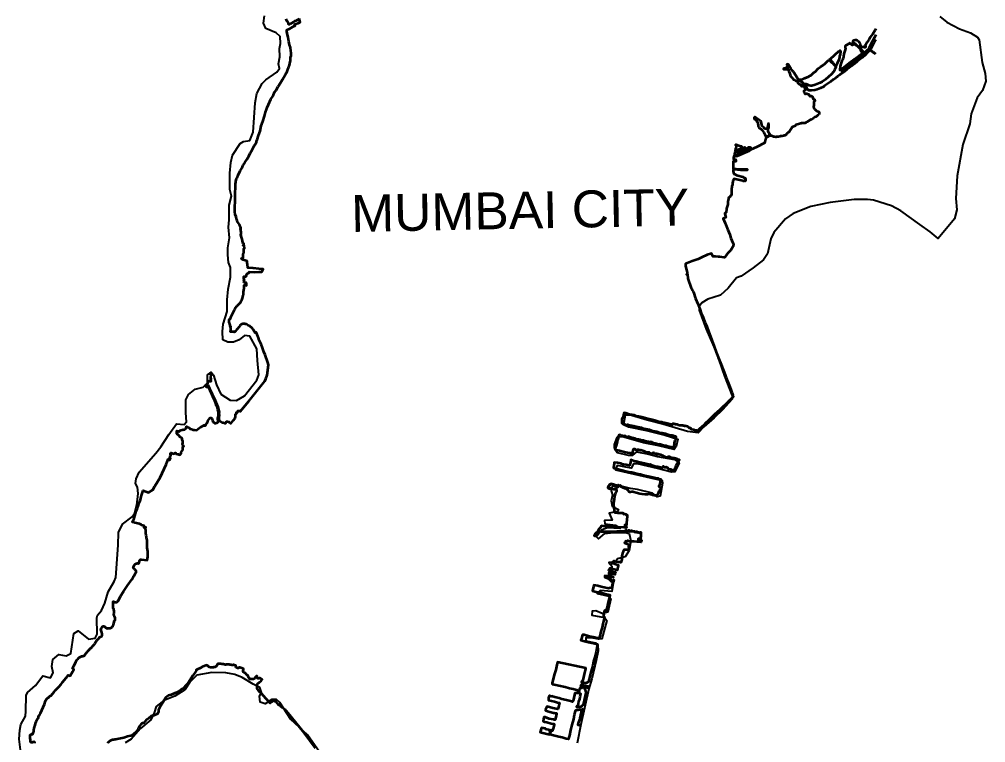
# Model space of a CAD drawing. Header units: metres. Extents: x 267365 to 277461, y 2088854 to 2108025.
# Drawn here: x 267365 to 277461, y 2096546 to 2104100 of the extents above; entities that cross this region are included whole.
import ezdxf

# ---------------------------------------------------------------- set-up
doc = ezdxf.new("R2010")
doc.units = ezdxf.units.M
doc.layers.add('HIGH TIDE LINE', color=7, linetype='Continuous', true_color=0xff00c5)
doc.layers.add('village', color=3, linetype='Continuous')
doc.layers.add('VILLAGE NAME', color=250, linetype='Continuous')

msp = doc.modelspace()

# ---------------------------------------------------------------- linework, layer by layer
at = {"layer": 'HIGH TIDE LINE', "lineweight": 35}
for points in [[(269347, 2100400), (269367, 2100401), (269367, 2100393), (269362, 2100353), (269366, 2100353), (269366, 2100341), (269362, 2100341), (269362, 2100337), (269366, 2100333), (269362, 2100325), (269366, 2100325), (269366, 2100317), (269362, 2100317), (269350, 2100318), (269342, 2100318), (269342, 2100322), (269338, 2100322), (269338, 2100318), (269338, 2100314), (269334, 2100314), (269329, 2100290), (269329, 2100286), (269333, 2100282), (269341, 2100270), (269353, 2100246), (269364, 2100222), (269380, 2100185), (269395, 2100157), (269411, 2100121), (269430, 2100077), (269438, 2100053), (269442, 2100037), (269449, 2100013), (269453, 2099997), (269449, 2099981), (269453, 2099965), (269453, 2099961), (269449, 2099953), (269448, 2099949), (269448, 2099945), (269448, 2099933), (269448, 2099921), (269452, 2099913), (269464, 2099901), (269488, 2099885), (269492, 2099889), (269496, 2099888), (269511, 2099884), (269523, 2099884), (269528, 2099900), (269540, 2099900), (269552, 2099896), (269556, 2099896), (269559, 2099892), (269575, 2099879), (269587, 2099895), (269604, 2099915), (269620, 2099935), (269620, 2099939), (269620, 2099943), (269624, 2099947), (269624, 2099955), (269624, 2099959), (269624, 2099963), (269624, 2099967), (269624, 2099971), (269624, 2099975), (269629, 2099978), (269629, 2099982), (269633, 2099982), (269633, 2099986), (269633, 2099990), (269629, 2099994), (269633, 2099990), (269641, 2099994), (269641, 2099998), (269641, 2099994), (269645, 2099998), (269649, 2100002), (269649, 2100006), (269649, 2100010), (269653, 2100010), (269657, 2100010), (269661, 2100010), (269665, 2100010), (269669, 2100010), (269673, 2100006), (269762, 2100112), (269929, 2100322), (269941, 2100345), (269953, 2100385), (269967, 2100493), (269963, 2100517), (269932, 2100597), (269921, 2100629), (269905, 2100669), (269890, 2100709), (269871, 2100750), (269863, 2100774), (269844, 2100826), (269844, 2100830), (269840, 2100830), (269828, 2100826), (269820, 2100842), (269808, 2100862), (269800, 2100870), (269793, 2100878), (269773, 2100895), (269757, 2100903), (269737, 2100915), (269729, 2100915), (269721, 2100919), (269709, 2100919), (269705, 2100920), (269697, 2100920), (269693, 2100916), (269685, 2100916), (269685, 2100912), (269677, 2100908), (269673, 2100904), (269661, 2100888), (269645, 2100868), (269633, 2100857), (269624, 2100845), (269620, 2100841), (269620, 2100837), (269608, 2100833), (269608, 2100837), (269584, 2100837), (269572, 2100838), (269573, 2100861), (269573, 2100881), (269569, 2100889), (269573, 2100893), (269569, 2100893), (269569, 2100901), (269569, 2100909), (269565, 2100909), (269566, 2100917), (269562, 2100930), (269558, 2100930), (269558, 2100946), (269558, 2100950), (269558, 2100954), (269558, 2100957), (269558, 2100961), (269562, 2100969), (269566, 2100973), (269570, 2100973), (269575, 2100989), (269587, 2101017), (269612, 2101065), (269620, 2101076), (269624, 2101088), (269636, 2101104), (269640, 2101104), (269648, 2101116), (269672, 2101140), (269681, 2101155), (269689, 2101167), (269697, 2101187), (269701, 2101203), (269701, 2101207), (269705, 2101215), (269705, 2101219), (269706, 2101223), (269706, 2101231), (269706, 2101255), (269710, 2101271), (269714, 2101295), (269715, 2101311), (269715, 2101323), (269719, 2101323), (269739, 2101322), (269739, 2101330), (269739, 2101334), (269735, 2101350), (269723, 2101346), (269723, 2101350), (269715, 2101351), (269711, 2101359), (269715, 2101359), (269711, 2101359), (269715, 2101359), (269712, 2101379), (269716, 2101379), (269712, 2101395), (269712, 2101414), (269728, 2101414), (269732, 2101414), (269736, 2101418), (269740, 2101426), (269740, 2101434), (269753, 2101450), (269761, 2101450), (269761, 2101454), (269765, 2101454), (269765, 2101462), (269825, 2101461), (269868, 2101464), (269900, 2101464), (269913, 2101492), (269869, 2101496), (269809, 2101501), (269757, 2101506), (269753, 2101506), (269750, 2101542), (269746, 2101558), (269746, 2101574), (269703, 2101590), (269687, 2101598), (269687, 2101602), (269691, 2101606), (269695, 2101602), (269699, 2101602), (269703, 2101618), (269703, 2101650), (269712, 2101662), (269712, 2101706), (269716, 2101706), (269713, 2101738), (269705, 2101738), (269705, 2101742), (269709, 2101746), (269709, 2101758), (269705, 2101758), (269701, 2101766), (269701, 2101770), (269697, 2101786), (269697, 2101790), (269694, 2101802), (269690, 2101818), (269686, 2101822), (269682, 2101838), (269678, 2101850), (269678, 2101858), (269682, 2101858), (269683, 2101886), (269679, 2101886), (269679, 2101898), (269675, 2101910), (269679, 2101910), (269675, 2101922), (269679, 2101922), (269675, 2101930), (269664, 2101958), (269644, 2101986), (269640, 2101998), (269633, 2102014), (269629, 2102038), (269621, 2102062), (269618, 2102090), (269621, 2102251), (269623, 2102382), (269627, 2102398), (269627, 2102410), (269635, 2102434), (269640, 2102446), (269652, 2102474), (269672, 2102517), (269692, 2102549), (269701, 2102569), (269705, 2102577), (269721, 2102600), (269721, 2102604), (269741, 2102636), (269762, 2102672), (269778, 2102703), (269794, 2102731), (269819, 2102779), (269823, 2102779), (269827, 2102791), (269831, 2102798), (269843, 2102818), (269843, 2102826), (269851, 2102842), (269864, 2102886), (269880, 2102933), (269893, 2102989), (269909, 2103033), (269926, 2103088), (269938, 2103132), (269946, 2103160), (269955, 2103179), (269967, 2103211), (269991, 2103267), (270016, 2103302), (270032, 2103338), (270048, 2103362), (270069, 2103397), (270093, 2103437), (270113, 2103472), (270142, 2103520), (270162, 2103556), (270170, 2103575), (270170, 2103579), (270178, 2103595), (270187, 2103623), (270191, 2103639), (270195, 2103655), (270199, 2103667), (270199, 2103703), (270204, 2103718), (270204, 2103746), (270200, 2103774), (270197, 2103802), (270197, 2103806), (270189, 2103834), (270181, 2103870), (270174, 2103910), (270162, 2103954), (270159, 2103974), (270159, 2103982), (270159, 2103990), (270163, 2103990), (270167, 2103994), (270187, 2104001), (270223, 2104021), (270239, 2104033), (270243, 2104033), (270247, 2104033), (270247, 2104037), (270243, 2104045), (270243, 2104049), (270255, 2104053), (270279, 2104060), (270291, 2104068), (270299, 2104072), (270288, 2104108)], [(270288, 2104104), (270280, 2104100), (270260, 2104088), (270256, 2104084), (270244, 2104081), (270232, 2104073), (270199, 2104053), (270187, 2104045), (270179, 2104045), (270176, 2104057), (270164, 2104081), (270160, 2104085), (270152, 2104105)], [(276313, 2104002), (276305, 2103988), (276281, 2103948), (276256, 2103913), (276240, 2103885), (276224, 2103861), (276208, 2103838), (276200, 2103826), (276204, 2103822), (276207, 2103822), (276207, 2103810), (276203, 2103806), (276195, 2103806), (276191, 2103810), (276168, 2103810), (276160, 2103818), (276156, 2103822), (276152, 2103834), (276152, 2103842), (276148, 2103850), (276144, 2103858), (276136, 2103866), (276120, 2103878), (276117, 2103878), (276113, 2103882), (276097, 2103883), (276085, 2103879), (276081, 2103879), (276077, 2103875), (276073, 2103867), (276072, 2103859), (276084, 2103855), (276088, 2103855), (276092, 2103847), (276096, 2103847), (276104, 2103839), (276112, 2103831), (276120, 2103827), (276128, 2103815), (276132, 2103815), (276140, 2103802), (276159, 2103786), (276151, 2103794), (276140, 2103802), (276136, 2103807), (276120, 2103823), (276116, 2103827), (276108, 2103827), (276100, 2103835), (276092, 2103839), (276088, 2103843), (276076, 2103843), (276076, 2103839), (276072, 2103835), (276068, 2103831), (276064, 2103835), (276064, 2103839), (276056, 2103839), (276056, 2103843), (276044, 2103843), (276040, 2103847), (276041, 2103851), (276037, 2103851), (276037, 2103847), (276032, 2103844), (276028, 2103844), (276024, 2103840), (276020, 2103836), (276016, 2103836), (276012, 2103832), (276004, 2103832), (276000, 2103828), (275996, 2103824), (275992, 2103820), (275992, 2103804), (275996, 2103800), (275996, 2103788), (275992, 2103784), (275992, 2103780), (275980, 2103741), (275979, 2103737), (275971, 2103689), (275967, 2103685), (275963, 2103677), (275946, 2103625), (275942, 2103606), (275938, 2103578), (275938, 2103570), (275942, 2103574), (275982, 2103597), (276034, 2103640), (276094, 2103687), (276167, 2103742), (276167, 2103738), (276114, 2103699), (276050, 2103652), (275966, 2103585), (275950, 2103574), (275950, 2103566), (275966, 2103565), (275970, 2103569), (276030, 2103616), (276074, 2103648), (276078, 2103648), (276086, 2103636), (276062, 2103616), (276034, 2103593), (276010, 2103577), (275981, 2103553), (275957, 2103538), (275937, 2103522), (275913, 2103502), (275893, 2103487), (275869, 2103471), (275841, 2103447), (275809, 2103428), (275777, 2103404), (275765, 2103396), (275736, 2103381), (275700, 2103369), (275676, 2103362), (275641, 2103358), (275613, 2103358), (275609, 2103362), (275605, 2103366), (275601, 2103366), (275585, 2103402), (275589, 2103402), (275589, 2103406), (275585, 2103410), (275581, 2103410), (275581, 2103414), (275574, 2103418), (275566, 2103419), (275558, 2103423), (275554, 2103431), (275546, 2103435), (275546, 2103439), (275542, 2103443), (275534, 2103447), (275534, 2103451), (275530, 2103455), (275522, 2103459), (275522, 2103471), (275534, 2103471), (275546, 2103475), (275558, 2103482), (275570, 2103486), (275574, 2103490), (275578, 2103490), (275590, 2103494), (275614, 2103502), (275622, 2103510), (275630, 2103513), (275638, 2103517), (275663, 2103541), (275679, 2103553), (275711, 2103588), (275735, 2103604), (275763, 2103623), (275783, 2103639), (275811, 2103667), (275823, 2103675), (275827, 2103679), (275827, 2103675), (275831, 2103675), (275847, 2103654), (275863, 2103642), (275867, 2103646), (275835, 2103682), (275839, 2103686), (275928, 2103769), (275936, 2103773), (275940, 2103773), (275940, 2103769), (275944, 2103769), (275944, 2103761), (275940, 2103733), (275935, 2103717), (275935, 2103701), (275927, 2103677), (275911, 2103638), (275898, 2103618), (275898, 2103614), (275891, 2103618), (275887, 2103618), (275871, 2103638), (275867, 2103634), (275890, 2103614), (275890, 2103610), (275894, 2103606), (275894, 2103602), (275882, 2103574), (275878, 2103562), (275870, 2103551), (275850, 2103527), (275789, 2103472), (275753, 2103448), (275733, 2103437), (275681, 2103417), (275645, 2103406), (275633, 2103406), (275617, 2103410), (275609, 2103414), (275601, 2103418), (275593, 2103418), (275590, 2103422), (275566, 2103423), (275562, 2103427), (275558, 2103431), (275554, 2103431), (275550, 2103439), (275542, 2103443), (275538, 2103447), (275534, 2103447), (275530, 2103455), (275526, 2103459), (275522, 2103459), (275518, 2103463), (275514, 2103467), (275506, 2103471), (275503, 2103475), (275499, 2103479), (275495, 2103487), (275452, 2103551), (275444, 2103563), (275424, 2103587), (275401, 2103624), (275397, 2103632), (275385, 2103628), (275389, 2103620), (275393, 2103616), (275385, 2103612), (275392, 2103604), (275396, 2103604), (275396, 2103592), (275376, 2103592), (275368, 2103588), (275352, 2103588), (275348, 2103584), (275348, 2103580), (275396, 2103580), (275404, 2103560), (275416, 2103536), (275419, 2103516), (275427, 2103504), (275435, 2103492), (275451, 2103476), (275455, 2103472), (275467, 2103468), (275474, 2103463), (275494, 2103451), (275498, 2103451), (275498, 2103435), (275502, 2103435), (275502, 2103431), (275506, 2103431), (275510, 2103427), (275514, 2103423), (275518, 2103423), (275522, 2103419), (275526, 2103415), (275530, 2103411), (275534, 2103411), (275534, 2103407), (275538, 2103403), (275546, 2103403), (275546, 2103407), (275554, 2103407), (275557, 2103399), (275565, 2103399), (275577, 2103359), (275569, 2103355), (275561, 2103355), (275561, 2103343), (275569, 2103331), (275572, 2103323), (275576, 2103323), (275584, 2103327), (275588, 2103327), (275596, 2103323), (275600, 2103323), (275604, 2103319), (275612, 2103318), (275612, 2103314), (275616, 2103310), (275616, 2103306), (275620, 2103306), (275620, 2103302), (275624, 2103298), (275632, 2103298), (275632, 2103302), (275636, 2103302), (275648, 2103294), (275656, 2103286), (275656, 2103274), (275660, 2103270), (275663, 2103266), (275667, 2103266), (275671, 2103262), (275675, 2103250), (275675, 2103246), (275667, 2103238), (275667, 2103202), (275663, 2103186), (275666, 2103174), (275674, 2103162), (275678, 2103158), (275682, 2103154), (275686, 2103150), (275694, 2103146), (275710, 2103138), (275714, 2103138), (275718, 2103134), (275722, 2103130), (275721, 2103114), (275717, 2103106), (275709, 2103098), (275697, 2103090), (275689, 2103087), (275689, 2103083), (275677, 2103079), (275661, 2103067), (275637, 2103055), (275625, 2103047), (275597, 2103028), (275585, 2103024), (275577, 2103020), (275573, 2103016), (275537, 2103017), (275529, 2103013), (275525, 2103013), (275505, 2103005), (275477, 2102997), (275469, 2102989), (275441, 2102974), (275433, 2102966), (275429, 2102958), (275421, 2102950), (275421, 2102946), (275417, 2102942), (275417, 2102938), (275413, 2102934), (275413, 2102930), (275409, 2102926), (275405, 2102922), (275397, 2102919), (275393, 2102915), (275385, 2102907), (275380, 2102899), (275372, 2102895), (275368, 2102891), (275364, 2102887), (275356, 2102887), (275348, 2102883), (275336, 2102879), (275317, 2102880), (275312, 2102876), (275297, 2102872), (275277, 2102872), (275269, 2102868), (275257, 2102872), (275249, 2102872), (275233, 2102881), (275225, 2102885), (275205, 2102885), (275197, 2102881), (275197, 2102889), (275209, 2102893), (275209, 2102897), (275205, 2102901), (275201, 2102905), (275193, 2102921), (275190, 2102933), (275190, 2102953), (275194, 2102965), (275194, 2103008), (275191, 2103012), (275187, 2103009), (275186, 2102985), (275182, 2102973), (275174, 2102957), (275158, 2102957), (275154, 2102961), (275150, 2102961), (275142, 2102969), (275127, 2102985), (275123, 2102997), (275119, 2103017), (275115, 2103029), (275111, 2103037), (275091, 2103049), (275052, 2103078), (275048, 2103078), (275044, 2103074), (275044, 2103062), (275052, 2103058), (275052, 2103054), (275063, 2103046), (275067, 2103038), (275075, 2103030), (275079, 2103022), (275079, 2103010), (275083, 2103002), (275083, 2102986), (275091, 2102974), (275094, 2102966), (275098, 2102962), (275114, 2102954), (275122, 2102946), (275142, 2102917), (275146, 2102909), (275153, 2102901), (275153, 2102897), (275161, 2102881), (275165, 2102877), (275169, 2102877), (275189, 2102885), (275193, 2102881), (275193, 2102877), (275185, 2102873), (275177, 2102873), (275173, 2102869), (275169, 2102861), (275165, 2102857), (275165, 2102853), (275161, 2102849), (275157, 2102834), (275153, 2102822), (275152, 2102806), (275148, 2102806), (275072, 2102767), (275004, 2102736), (274996, 2102736), (274992, 2102740), (274992, 2102744), (274996, 2102744), (275008, 2102752), (275012, 2102756), (275004, 2102760), (274981, 2102760), (274977, 2102756), (274969, 2102752), (274961, 2102748), (274956, 2102744), (274949, 2102744), (274945, 2102748), (274941, 2102748), (274941, 2102752), (274945, 2102756), (274949, 2102756), (274949, 2102760), (274941, 2102760), (274933, 2102756), (274929, 2102753), (274925, 2102753), (274917, 2102757), (274913, 2102761), (274917, 2102761), (274917, 2102769), (274913, 2102769), (274909, 2102773), (274893, 2102777), (274853, 2102789), (274849, 2102789), (274849, 2102785), (274853, 2102785), (274853, 2102765), (274849, 2102753), (274849, 2102749), (274853, 2102749), (274853, 2102745), (274865, 2102741), (274877, 2102741), (274877, 2102737), (274873, 2102737), (274857, 2102741), (274849, 2102741), (274849, 2102738), (274845, 2102734), (274845, 2102730), (274849, 2102726), (274857, 2102721), (274881, 2102721), (274880, 2102713), (274876, 2102713), (274860, 2102709), (274849, 2102710), (274845, 2102714), (274841, 2102714), (274841, 2102710), (274836, 2102694), (274836, 2102682), (274844, 2102682), (274848, 2102678), (274856, 2102678), (274876, 2102689), (274948, 2102720), (274980, 2102736), (274988, 2102736), (274992, 2102732), (274992, 2102728), (274864, 2102670), (274852, 2102666), (274852, 2102670), (274848, 2102670), (274844, 2102674), (274844, 2102678), (274840, 2102678), (274836, 2102674), (274832, 2102674), (274828, 2102662), (274828, 2102638), (274832, 2102634), (274840, 2102634), (274840, 2102638), (274844, 2102638), (274852, 2102634), (274851, 2102614), (274824, 2102614), (274823, 2102543), (274827, 2102543), (274855, 2102538), (274970, 2102537), (274970, 2102525), (274898, 2102526), (274835, 2102531), (274827, 2102531), (274823, 2102527), (274822, 2102511), (274826, 2102499), (274826, 2102495), (274830, 2102491), (274830, 2102487), (274842, 2102483), (274858, 2102474), (274886, 2102466), (274909, 2102458), (274913, 2102458), (274929, 2102454), (274929, 2102450), (274949, 2102442), (274953, 2102438), (274953, 2102422), (274949, 2102410), (274933, 2102414), (274933, 2102410), (274929, 2102410), (274929, 2102414), (274905, 2102418), (274893, 2102422), (274845, 2102431), (274833, 2102435), (274829, 2102431), (274825, 2102423), (274821, 2102411), (274821, 2102399), (274817, 2102391), (274817, 2102371), (274813, 2102363), (274809, 2102356), (274809, 2102352), (274804, 2102328), (274804, 2102264), (274800, 2102260), (274796, 2102260), (274796, 2102256), (274792, 2102252), (274788, 2102244), (274783, 2102240), (274779, 2102240), (274775, 2102236), (274775, 2102224), (274767, 2102197), (274766, 2102193), (274768, 2102167), (274755, 2102124), (274755, 2102112), (274751, 2102088), (274751, 2102084), (274743, 2102080), (274739, 2102076), (274735, 2102076), (274735, 2102068), (274746, 2102032), (274718, 2102020), (274741, 2101972), (274753, 2101936), (274768, 2101900), (274787, 2101852), (274799, 2101816), (274818, 2101767), (274826, 2101751), (274822, 2101727), (274818, 2101728), (274818, 2101724), (274801, 2101696), (274797, 2101688), (274789, 2101680), (274769, 2101660), (274753, 2101641), (274753, 2101637), (274736, 2101617), (274728, 2101613), (274684, 2101618), (274668, 2101618), (274637, 2101622), (274609, 2101623), (274609, 2101627), (274605, 2101639), (274597, 2101655), (274553, 2101639), (274493, 2101612), (274457, 2101597), (274396, 2101574), (274324, 2101547), (274324, 2101539), (274324, 2101531), (274324, 2101527), (274328, 2101507), (274335, 2101483), (274343, 2101455), (274343, 2101443), (274335, 2101435), (274347, 2101439), (274350, 2101395), (274385, 2101294), (274392, 2101282), (274396, 2101270), (274404, 2101258), (274408, 2101250), (274431, 2101186), (274454, 2101130), (274473, 2101078), (274489, 2101033), (274508, 2100985), (274527, 2100937), (274547, 2100893), (274570, 2100833), (274585, 2100789), (274601, 2100748), (274624, 2100684), (274647, 2100624), (274666, 2100572), (274697, 2100496), (274739, 2100387), (274751, 2100355), (274766, 2100315), (274782, 2100279), (274797, 2100235), (274809, 2100203), (274820, 2100179), (274816, 2100175), (274820, 2100167), (274824, 2100166), (274824, 2100162), (274824, 2100159), (274808, 2100143), (274792, 2100127), (274788, 2100123), (274775, 2100111), (274767, 2100103), (274747, 2100080), (274715, 2100052), (274682, 2100021), (274658, 2100001), (274626, 2099970), (274593, 2099938), (274561, 2099907), (274533, 2099883), (274517, 2099863), (274496, 2099844), (274468, 2099820), (274452, 2099804), (274448, 2099804), (274436, 2099809), (274436, 2099805), (274420, 2099809), (274412, 2099813), (274388, 2099817), (274384, 2099821), (274384, 2099825), (274380, 2099829), (274376, 2099829), (274372, 2099829), (274368, 2099829), (274364, 2099829), (274364, 2099833), (274360, 2099834), (274361, 2099838), (274357, 2099842), (274353, 2099842), (274349, 2099846), (274345, 2099846), (274333, 2099850), (274321, 2099854), (274317, 2099850), (274313, 2099850), (274313, 2099854), (274309, 2099854), (274305, 2099854), (274297, 2099858), (274289, 2099858), (274285, 2099859), (274281, 2099859), (274277, 2099859), (274269, 2099859), (274261, 2099859), (274253, 2099863), (274249, 2099863), (274241, 2099867), (274237, 2099867), (274233, 2099867), (274225, 2099867), (274217, 2099871), (274209, 2099872), (274205, 2099876), (274201, 2099876), (274197, 2099876), (274193, 2099876), (274189, 2099876), (274189, 2099872), (274185, 2099868), (274189, 2099868), (274189, 2099864), (274161, 2099872), (274118, 2099881), (274102, 2099885), (274086, 2099889), (274078, 2099893), (274046, 2099898), (274006, 2099910), (273978, 2099919), (273931, 2099927), (273907, 2099936), (273867, 2099944), (273835, 2099953), (273811, 2099957), (273788, 2099965), (273768, 2099969), (273760, 2099970), (273740, 2099974), (273700, 2099986), (273684, 2099991), (273680, 2099987), (273680, 2099983), (273676, 2099967), (273672, 2099951), (273671, 2099943), (273667, 2099939), (273663, 2099935), (273663, 2099931), (273659, 2099923), (273659, 2099903), (273663, 2099903), (273659, 2099891), (273663, 2099891), (273659, 2099883), (273663, 2099883), (273671, 2099883), (273667, 2099875), (273671, 2099875), (273671, 2099879), (273675, 2099879), (273675, 2099875), (273678, 2099871), (273679, 2099875), (273690, 2099871), (273686, 2099871), (273690, 2099867), (273698, 2099867), (273714, 2099862), (273718, 2099870), (273726, 2099866), (273738, 2099862), (273742, 2099862), (273762, 2099858), (273766, 2099854), (273782, 2099849), (273786, 2099849), (273786, 2099853), (273806, 2099849), (273806, 2099845), (273810, 2099849), (273814, 2099845), (273826, 2099841), (273826, 2099845), (273846, 2099841), (273862, 2099836), (273874, 2099832), (273889, 2099828), (273909, 2099824), (273921, 2099820), (273929, 2099819), (273949, 2099815), (273985, 2099803), (274025, 2099794), (274052, 2099786), (274080, 2099781), (274116, 2099773), (274156, 2099760), (274172, 2099756), (274184, 2099756), (274200, 2099752), (274216, 2099748), (274224, 2099744), (274223, 2099732), (274219, 2099724), (274219, 2099712), (274215, 2099700), (274211, 2099692), (274211, 2099684), (274207, 2099676), (274211, 2099676), (274202, 2099648), (274202, 2099644), (274198, 2099628), (274178, 2099632), (274154, 2099637), (274130, 2099641), (274122, 2099645), (274102, 2099645), (274095, 2099650), (274083, 2099654), (274075, 2099658), (274055, 2099662), (274055, 2099658), (274023, 2099667), (274007, 2099671), (273991, 2099675), (273975, 2099679), (273975, 2099683), (273967, 2099683), (273951, 2099687), (273951, 2099683), (273939, 2099688), (273927, 2099688), (273923, 2099688), (273919, 2099692), (273904, 2099696), (273896, 2099696), (273888, 2099700), (273872, 2099701), (273860, 2099705), (273856, 2099709), (273852, 2099709), (273848, 2099709), (273836, 2099709), (273836, 2099713), (273832, 2099713), (273824, 2099713), (273808, 2099717), (273796, 2099722), (273796, 2099718), (273796, 2099722), (273780, 2099726), (273764, 2099730), (273752, 2099730), (273756, 2099734), (273752, 2099734), (273729, 2099742), (273729, 2099738), (273713, 2099739), (273697, 2099743), (273697, 2099747), (273685, 2099751), (273685, 2099747), (273681, 2099747), (273677, 2099747), (273673, 2099751), (273669, 2099747), (273669, 2099751), (273665, 2099751), (273661, 2099751), (273649, 2099755), (273645, 2099756), (273633, 2099760), (273629, 2099752), (273625, 2099748), (273617, 2099732), (273625, 2099724), (273621, 2099720), (273616, 2099712), (273612, 2099696), (273612, 2099688), (273604, 2099664), (273604, 2099660), (273591, 2099621), (273591, 2099617), (273591, 2099613), (273591, 2099609), (273595, 2099605), (273603, 2099604), (273635, 2099596), (273651, 2099592), (273675, 2099587), (273702, 2099579), (273718, 2099575), (273746, 2099571), (273758, 2099570), (273766, 2099570), (273770, 2099570), (273774, 2099574), (273774, 2099582), (273783, 2099610), (273787, 2099614), (273791, 2099614), (273799, 2099610), (273795, 2099610), (273818, 2099601), (273822, 2099605), (273823, 2099609), (273830, 2099605), (273831, 2099609), (273834, 2099605), (273835, 2099609), (273838, 2099605), (273846, 2099605), (273858, 2099601), (273858, 2099605), (273878, 2099597), (273906, 2099588), (273902, 2099584), (273914, 2099584), (273946, 2099580), (273946, 2099572), (273958, 2099568), (273974, 2099567), (273974, 2099563), (273982, 2099563), (273986, 2099575), (273986, 2099571), (274002, 2099571), (274006, 2099567), (274021, 2099563), (274022, 2099567), (274029, 2099563), (274025, 2099555), (274029, 2099555), (274029, 2099563), (274033, 2099563), (274037, 2099563), (274041, 2099562), (274041, 2099558), (274045, 2099558), (274049, 2099558), (274061, 2099554), (274069, 2099554), (274081, 2099550), (274093, 2099546), (274089, 2099538), (274097, 2099538), (274105, 2099534), (274121, 2099529), (274125, 2099529), (274133, 2099529), (274145, 2099525), (274145, 2099533), (274153, 2099533), (274173, 2099525), (274181, 2099525), (274193, 2099520), (274197, 2099520), (274205, 2099520), (274204, 2099516), (274208, 2099516), (274212, 2099516), (274216, 2099516), (274220, 2099516), (274220, 2099512), (274224, 2099512), (274232, 2099512), (274236, 2099512), (274244, 2099508), (274260, 2099504), (274260, 2099496), (274256, 2099492), (274252, 2099484), (274248, 2099480), (274236, 2099460), (274236, 2099452), (274231, 2099448), (274227, 2099444), (274223, 2099436), (274219, 2099428), (274219, 2099420), (274215, 2099408), (274211, 2099404), (274211, 2099400), (274211, 2099396), (274211, 2099392), (274211, 2099384), (274191, 2099389), (274171, 2099397), (274151, 2099401), (274143, 2099405), (274143, 2099409), (274143, 2099413), (274139, 2099417), (274135, 2099417), (274131, 2099421), (274127, 2099422), (274123, 2099422), (274119, 2099422), (274119, 2099418), (274115, 2099418), (274111, 2099418), (274107, 2099418), (274103, 2099418), (274103, 2099422), (274103, 2099426), (274099, 2099426), (274099, 2099430), (274095, 2099430), (274092, 2099430), (274088, 2099430), (274087, 2099426), (274083, 2099422), (274083, 2099418), (274079, 2099418), (274075, 2099414), (274071, 2099414), (274067, 2099418), (274063, 2099418), (274051, 2099423), (274036, 2099427), (274008, 2099431), (273976, 2099440), (273968, 2099444), (273964, 2099448), (273960, 2099452), (273956, 2099452), (273952, 2099452), (273948, 2099448), (273940, 2099452), (273896, 2099461), (273849, 2099473), (273809, 2099482), (273789, 2099486), (273753, 2099499), (273749, 2099471), (273740, 2099439), (273736, 2099439), (273705, 2099447), (273681, 2099452), (273681, 2099448), (273649, 2099460), (273613, 2099469), (273581, 2099473), (273581, 2099461), (273572, 2099417), (273592, 2099409), (273596, 2099413), (273604, 2099409), (273604, 2099405), (273612, 2099405), (273664, 2099392), (273716, 2099379), (273751, 2099371), (273763, 2099371), (273831, 2099354), (273855, 2099349), (273899, 2099337), (273934, 2099328), (273982, 2099320), (274010, 2099311), (274038, 2099307), (274038, 2099303), (274054, 2099299), (274066, 2099299), (274066, 2099295), (274066, 2099291), (274066, 2099287), (274066, 2099283), (274061, 2099279), (274061, 2099275), (274061, 2099259), (274057, 2099255), (274057, 2099247), (274053, 2099235), (274049, 2099231), (274045, 2099227), (274045, 2099223), (274049, 2099219), (274057, 2099215), (274061, 2099211), (274064, 2099207), (274068, 2099203), (274068, 2099195), (274064, 2099191), (274056, 2099183), (274052, 2099175), (274048, 2099171), (274044, 2099163), (274044, 2099159), (274040, 2099151), (274040, 2099147), (274032, 2099139), (274024, 2099132), (274016, 2099128), (274012, 2099128), (274008, 2099128), (273996, 2099128), (273980, 2099132), (273964, 2099136), (273960, 2099136), (273956, 2099140), (273952, 2099141), (273928, 2099137), (273908, 2099137), (273904, 2099137), (273872, 2099142), (273848, 2099146), (273808, 2099154), (273784, 2099163), (273773, 2099167), (273769, 2099167), (273765, 2099167), (273749, 2099163), (273745, 2099163), (273741, 2099163), (273737, 2099167), (273733, 2099167), (273733, 2099171), (273729, 2099176), (273729, 2099180), (273725, 2099184), (273717, 2099188), (273721, 2099196), (273701, 2099204), (273701, 2099196), (273697, 2099200), (273697, 2099204), (273689, 2099208), (273689, 2099200), (273685, 2099204), (273673, 2099208), (273657, 2099216), (273650, 2099217), (273654, 2099224), (273650, 2099229), (273646, 2099221), (273642, 2099225), (273646, 2099233), (273642, 2099233), (273638, 2099229), (273634, 2099229), (273630, 2099229), (273626, 2099221), (273622, 2099225), (273626, 2099233), (273622, 2099237), (273618, 2099225), (273613, 2099209), (273610, 2099213), (273610, 2099217), (273602, 2099217), (273602, 2099221), (273598, 2099221), (273598, 2099217), (273586, 2099221), (273582, 2099221), (273582, 2099229), (273578, 2099229), (273574, 2099230), (273578, 2099241), (273574, 2099242), (273570, 2099242), (273570, 2099234), (273566, 2099234), (273566, 2099238), (273562, 2099238), (273558, 2099242), (273558, 2099246), (273550, 2099250), (273546, 2099246), (273542, 2099250), (273538, 2099242), (273534, 2099242), (273534, 2099238), (273530, 2099242), (273526, 2099234), (273530, 2099234), (273526, 2099226), (273522, 2099226), (273518, 2099226), (273518, 2099222), (273514, 2099210), (273514, 2099206), (273518, 2099206), (273518, 2099202), (273533, 2099198), (273538, 2099202), (273546, 2099202), (273545, 2099198), (273549, 2099198), (273573, 2099194), (273601, 2099193), (273601, 2099189), (273605, 2099185), (273605, 2099181), (273609, 2099177), (273605, 2099173), (273597, 2099161), (273597, 2099157), (273589, 2099146), (273584, 2099118), (273580, 2099090), (273571, 2099042), (273571, 2099022), (273575, 2099006), (273578, 2098962), (273578, 2098958), (273582, 2098954), (273586, 2098950), (273590, 2098950), (273614, 2098946), (273634, 2098945), (273670, 2098945), (273670, 2098941), (273678, 2098941), (273678, 2098937), (273678, 2098933), (273686, 2098937), (273690, 2098937), (273705, 2098932), (273701, 2098924), (273717, 2098924), (273717, 2098912), (273713, 2098872), (273708, 2098840), (273708, 2098817), (273692, 2098821), (273692, 2098805), (273692, 2098801), (273704, 2098801), (273708, 2098801), (273708, 2098793), (273700, 2098789), (273700, 2098793), (273680, 2098793), (273616, 2098798), (273612, 2098798), (273600, 2098798), (273468, 2098808), (273448, 2098812), (273436, 2098792), (273424, 2098780), (273412, 2098761), (273404, 2098749), (273395, 2098741), (273379, 2098725), (273375, 2098713), (273371, 2098709), (273375, 2098705), (273387, 2098705), (273407, 2098733), (273424, 2098753), (273444, 2098752), (273487, 2098752), (273523, 2098751), (273559, 2098751), (273607, 2098754), (273655, 2098753), (273695, 2098753), (273695, 2098761), (273699, 2098761), (273703, 2098765), (273707, 2098765), (273707, 2098757), (273731, 2098756), (273731, 2098760), (273731, 2098764), (273735, 2098764), (273735, 2098760), (273735, 2098756), (273759, 2098756), (273759, 2098760), (273763, 2098760), (273763, 2098756), (273783, 2098752), (273783, 2098756), (273787, 2098756), (273791, 2098755), (273791, 2098748), (273811, 2098743), (273811, 2098751), (273815, 2098751), (273819, 2098747), (273815, 2098743), (273831, 2098739), (273831, 2098743), (273835, 2098743), (273839, 2098743), (273839, 2098739), (273854, 2098735), (273854, 2098739), (273855, 2098743), (273859, 2098743), (273858, 2098739), (273858, 2098707), (273854, 2098687), (273858, 2098687), (273854, 2098675), (273830, 2098675), (273830, 2098667), (273829, 2098663), (273865, 2098659), (273861, 2098639), (273837, 2098643), (273821, 2098643), (273789, 2098648), (273741, 2098648), (273730, 2098649), (273722, 2098653), (273722, 2098657), (273718, 2098653), (273714, 2098649), (273713, 2098645), (273709, 2098645), (273698, 2098649), (273697, 2098641), (273689, 2098633), (273733, 2098617), (273733, 2098605), (273729, 2098589), (273737, 2098581), (273724, 2098561), (273708, 2098561), (273680, 2098561), (273668, 2098526), (273660, 2098494), (273663, 2098478), (273659, 2098466), (273659, 2098458), (273651, 2098426), (273643, 2098430), (273635, 2098430), (273631, 2098430), (273627, 2098430), (273603, 2098435), (273583, 2098439), (273583, 2098443), (273571, 2098443), (273567, 2098427), (273559, 2098431), (273555, 2098419), (273563, 2098419), (273571, 2098419), (273587, 2098415), (273618, 2098403), (273622, 2098403), (273622, 2098391), (273614, 2098363), (273610, 2098347), (273594, 2098351), (273566, 2098359), (273562, 2098359), (273554, 2098360), (273542, 2098364), (273534, 2098364), (273530, 2098364), (273530, 2098360), (273530, 2098352), (273526, 2098348), (273522, 2098348), (273526, 2098344), (273534, 2098340), (273534, 2098344), (273538, 2098340), (273562, 2098335), (273573, 2098331), (273589, 2098327), (273593, 2098327), (273593, 2098323), (273589, 2098319), (273581, 2098319), (273561, 2098323), (273561, 2098312), (273569, 2098311), (273585, 2098307), (273589, 2098303), (273585, 2098303), (273577, 2098307), (273545, 2098316), (273525, 2098320), (273525, 2098312), (273529, 2098308), (273525, 2098292), (273517, 2098292), (273517, 2098280), (273545, 2098276), (273545, 2098280), (273537, 2098284), (273573, 2098275), (273549, 2098280), (273545, 2098272), (273513, 2098280), (273513, 2098284), (273505, 2098284), (273481, 2098289), (273481, 2098273), (273513, 2098264), (273541, 2098260), (273540, 2098248), (273556, 2098244), (273572, 2098240), (273572, 2098247), (273576, 2098247), (273576, 2098243), (273572, 2098236), (273568, 2098236), (273568, 2098232), (273572, 2098232), (273564, 2098208), (273551, 2098160), (273527, 2098164), (273523, 2098156), (273507, 2098161), (273475, 2098165), (273444, 2098173), (273408, 2098182), (273368, 2098190), (273368, 2098186), (273368, 2098182), (273364, 2098175), (273355, 2098131), (273391, 2098122), (273443, 2098114), (273486, 2098101), (273518, 2098093), (273514, 2098089), (273526, 2098088), (273534, 2098088), (273534, 2098084), (273517, 2098013), (273505, 2097961), (273496, 2097933), (273496, 2097921), (273492, 2097921), (273480, 2097925), (273467, 2097874), (273467, 2097862), (273471, 2097862), (273475, 2097862), (273475, 2097858), (273479, 2097858), (273467, 2097814), (273462, 2097786), (273454, 2097750), (273441, 2097706), (273429, 2097659), (273424, 2097635), (273420, 2097631), (273412, 2097635), (273408, 2097639), (273408, 2097635), (273376, 2097643), (273321, 2097656), (273265, 2097673), (273249, 2097673), (273237, 2097633), (273232, 2097617), (273256, 2097609), (273312, 2097596), (273364, 2097584), (273407, 2097575), (273403, 2097559), (273403, 2097555), (273399, 2097535), (273390, 2097495), (273378, 2097440), (273365, 2097396), (273356, 2097352), (273348, 2097316), (273335, 2097281), (273327, 2097241), (273323, 2097225), (273318, 2097205), (273314, 2097197), (273318, 2097197), (273314, 2097189), (273310, 2097181), (273298, 2097173), (273294, 2097169), (273286, 2097166), (273282, 2097166), (273278, 2097166), (273262, 2097170), (273258, 2097170), (273250, 2097174), (273250, 2097170), (273246, 2097170), (273242, 2097174), (273242, 2097178), (273242, 2097182), (273242, 2097186), (273246, 2097186), (273246, 2097190), (273250, 2097190), (273254, 2097190), (273259, 2097214), (273271, 2097262), (273284, 2097317), (273284, 2097325), (272986, 2097385), (272981, 2097357), (272969, 2097306), (272952, 2097254), (272939, 2097194), (272931, 2097170), (272931, 2097166), (272931, 2097162), (272935, 2097158), (272970, 2097150), (273002, 2097142), (273066, 2097129), (273114, 2097116), (273153, 2097107), (273161, 2097103), (273189, 2097099), (273193, 2097095), (273197, 2097095), (273197, 2097087), (273217, 2097083), (273221, 2097111), (273225, 2097114), (273229, 2097118), (273233, 2097118), (273237, 2097118), (273241, 2097114), (273246, 2097134), (273242, 2097134), (273234, 2097134), (273230, 2097142), (273234, 2097146), (273234, 2097150), (273238, 2097150), (273242, 2097150), (273246, 2097150), (273254, 2097146), (273258, 2097146), (273298, 2097137), (273306, 2097137), (273310, 2097133), (273309, 2097129), (273309, 2097125), (273305, 2097121), (273301, 2097117), (273297, 2097117), (273269, 2097126), (273265, 2097122), (273265, 2097118), (273265, 2097114), (273269, 2097110), (273277, 2097098), (273281, 2097082), (273285, 2097070), (273285, 2097062), (273280, 2097054), (273268, 2097002), (273259, 2096954), (273255, 2096946), (273255, 2096938), (273247, 2096935), (273239, 2096923), (273235, 2096919), (273231, 2096919), (273227, 2096919), (273223, 2096919), (273219, 2096915), (273211, 2096915), (273207, 2096915), (273203, 2096915), (273199, 2096915), (273195, 2096915), (273191, 2096915), (273191, 2096919), (273191, 2096927), (273195, 2096931), (273199, 2096931), (273203, 2096931), (273203, 2096939), (273207, 2096951), (273212, 2096979), (273220, 2096999), (273224, 2097023), (273228, 2097043), (273233, 2097055), (273229, 2097055), (273221, 2097059), (273217, 2097059), (273217, 2097063), (273213, 2097063), (273209, 2097063), (273201, 2097063), (273193, 2097063), (273189, 2097063), (273185, 2097063), (273181, 2097063), (273173, 2097063), (273169, 2097063), (273156, 2096996), (273148, 2096980), (273148, 2096976), (273144, 2096976), (273144, 2096972), (273124, 2096980), (273080, 2096989), (273032, 2097001), (273004, 2097010), (272973, 2097018), (272937, 2097027), (272929, 2097031), (272929, 2097027), (272905, 2097035), (272901, 2097035), (272901, 2097031), (272897, 2097019), (272897, 2097023), (272893, 2097003), (272892, 2096991), (272956, 2096974), (272988, 2096966), (273008, 2096962), (273003, 2096934), (272995, 2096902), (272991, 2096894), (272975, 2096898), (272939, 2096907), (272903, 2096915), (272876, 2096924), (272875, 2096920), (272871, 2096912), (272863, 2096892), (272863, 2096884), (272863, 2096880), (272867, 2096880), (272883, 2096876), (272907, 2096867), (272947, 2096859), (272954, 2096859), (272966, 2096855), (272970, 2096855), (272974, 2096854), (272978, 2096854), (272978, 2096850), (272978, 2096846), (272970, 2096811), (272965, 2096787), (272965, 2096783), (272961, 2096783), (272957, 2096783), (272953, 2096783), (272950, 2096787), (272946, 2096787), (272902, 2096796), (272858, 2096812), (272854, 2096812), (272850, 2096812), (272846, 2096812), (272837, 2096769), (272853, 2096764), (272877, 2096760), (272921, 2096747), (272949, 2096743), (272953, 2096739), (272953, 2096735), (272953, 2096731), (272944, 2096695), (272936, 2096675), (272936, 2096671), (272920, 2096676), (272920, 2096672), (272916, 2096660), (272916, 2096652), (272908, 2096656), (272912, 2096676), (272908, 2096676), (272864, 2096688), (272864, 2096692), (272821, 2096701), (272808, 2096657), (272903, 2096632), (272904, 2096640), (272919, 2096636), (272919, 2096632), (272931, 2096627), (272959, 2096619), (273003, 2096611), (273035, 2096602), (273079, 2096590), (273098, 2096585), (273102, 2096585), (273106, 2096585), (273106, 2096589), (273115, 2096621), (273128, 2096677), (273140, 2096732), (273157, 2096792), (273166, 2096840), (273178, 2096884), (273190, 2096887), (273202, 2096887), (273222, 2096891), (273250, 2096895), (273254, 2096895), (273258, 2096890), (273258, 2096886), (273258, 2096882), (273254, 2096879), (273234, 2096875), (273234, 2096863), (273221, 2096803), (273233, 2096799), (273229, 2096783), (273217, 2096787), (273204, 2096748), (273200, 2096732), (273204, 2096732), (273220, 2096727), (273229, 2096727)], [(276312, 2103939), (276300, 2103912), (276259, 2103833), (276243, 2103801), (276231, 2103786), (276243, 2103777), (276247, 2103777), (276251, 2103781), (276278, 2103761), (276282, 2103761), (276271, 2103769), (276259, 2103781), (276255, 2103785), (276263, 2103797), (276296, 2103860), (276312, 2103889)], [(267526, 2096542), (267526, 2096546), (267522, 2096550), (267518, 2096554), (267506, 2096550), (267502, 2096546), (267498, 2096547), (267494, 2096547), (267490, 2096547), (267486, 2096551), (267482, 2096555), (267482, 2096563), (267482, 2096575), (267482, 2096579), (267478, 2096587), (267478, 2096591), (267479, 2096603), (267479, 2096607), (267479, 2096611), (267479, 2096615), (267479, 2096619), (267479, 2096623), (267483, 2096631), (267491, 2096630), (267491, 2096634), (267495, 2096634), (267499, 2096634), (267503, 2096634), (267507, 2096634), (267507, 2096638), (267511, 2096642), (267511, 2096650), (267511, 2096654), (267515, 2096658), (267515, 2096662), (267515, 2096674), (267516, 2096678), (267516, 2096682), (267516, 2096686), (267520, 2096690), (267520, 2096698), (267524, 2096706), (267524, 2096714), (267528, 2096718), (267537, 2096758), (267541, 2096762), (267545, 2096773), (267545, 2096777), (267553, 2096785), (267553, 2096789), (267557, 2096797), (267561, 2096801), (267565, 2096809), (267565, 2096813), (267565, 2096817), (267569, 2096825), (267573, 2096829), (267574, 2096833), (267578, 2096837), (267578, 2096841), (267586, 2096849), (267586, 2096853), (267627, 2096948), (267639, 2096984), (267648, 2097000), (267652, 2097004), (267660, 2097011), (267660, 2097015), (267672, 2097019), (267672, 2097023), (267676, 2097023), (267688, 2097035), (267696, 2097039), (267729, 2097078), (267741, 2097090), (267777, 2097130), (267802, 2097157), (267814, 2097169), (267814, 2097173), (267818, 2097181), (267867, 2097240), (267875, 2097252), (267895, 2097244), (267919, 2097287), (267935, 2097311), (267919, 2097319), (267936, 2097347), (267956, 2097387), (267956, 2097391), (267965, 2097410), (267969, 2097410), (267969, 2097414), (267981, 2097422), (267981, 2097426), (267993, 2097438), (267997, 2097438), (268017, 2097450), (268029, 2097449), (268037, 2097453), (268041, 2097453), (268045, 2097457), (268049, 2097461), (268053, 2097465), (268057, 2097469), (268057, 2097473), (268065, 2097481), (268065, 2097485), (268069, 2097485), (268074, 2097493), (268082, 2097501), (268082, 2097505), (268086, 2097509), (268094, 2097516), (268098, 2097516), (268098, 2097520), (268102, 2097524), (268102, 2097528), (268106, 2097528), (268110, 2097528), (268110, 2097532), (268114, 2097532), (268114, 2097536), (268118, 2097536), (268122, 2097544), (268126, 2097548), (268130, 2097552), (268134, 2097556), (268138, 2097560), (268142, 2097564), (268146, 2097572), (268151, 2097576), (268155, 2097583), (268163, 2097599), (268167, 2097603), (268171, 2097611), (268175, 2097611), (268179, 2097619), (268179, 2097623), (268187, 2097627), (268191, 2097631), (268191, 2097635), (268195, 2097635), (268199, 2097639), (268199, 2097643), (268203, 2097647), (268207, 2097647), (268211, 2097651), (268215, 2097650), (268219, 2097654), (268223, 2097654), (268228, 2097658), (268228, 2097662), (268232, 2097666), (268232, 2097670), (268232, 2097674), (268232, 2097678), (268232, 2097682), (268232, 2097686), (268228, 2097690), (268228, 2097694), (268228, 2097698), (268224, 2097702), (268224, 2097706), (268220, 2097714), (268220, 2097718), (268216, 2097722), (268216, 2097726), (268220, 2097726), (268221, 2097730), (268221, 2097734), (268221, 2097738), (268225, 2097746), (268229, 2097750), (268229, 2097754), (268233, 2097758), (268237, 2097758), (268245, 2097762), (268249, 2097762), (268253, 2097758), (268257, 2097758), (268257, 2097754), (268261, 2097754), (268265, 2097750), (268269, 2097746), (268273, 2097746), (268273, 2097742), (268277, 2097741), (268280, 2097737), (268285, 2097741), (268289, 2097741), (268293, 2097741), (268297, 2097741), (268300, 2097741), (268304, 2097741), (268308, 2097741), (268312, 2097741), (268316, 2097741), (268321, 2097745), (268324, 2097745), (268329, 2097749), (268333, 2097753), (268337, 2097757), (268341, 2097761), (268341, 2097765), (268345, 2097768), (268345, 2097772), (268349, 2097776), (268349, 2097780), (268349, 2097784), (268353, 2097792), (268357, 2097808), (268357, 2097816), (268361, 2097820), (268366, 2097824), (268366, 2097828), (268366, 2097832), (268366, 2097836), (268366, 2097844), (268366, 2097848), (268362, 2097856), (268358, 2097860), (268358, 2097868), (268354, 2097876), (268354, 2097880), (268354, 2097884), (268354, 2097888), (268355, 2097896), (268355, 2097900), (268355, 2097912), (268355, 2097916), (268355, 2097920), (268355, 2097924), (268351, 2097928), (268351, 2097932), (268351, 2097936), (268351, 2097944), (268347, 2097948), (268347, 2097956), (268347, 2097964), (268344, 2097968), (268344, 2097976), (268344, 2097980), (268344, 2097992), (268344, 2098004), (268344, 2098008), (268344, 2098016), (268344, 2098020), (268348, 2098020), (268348, 2098016), (268352, 2098016), (268356, 2098016), (268360, 2098016), (268360, 2098012), (268364, 2098012), (268368, 2098012), (268372, 2098012), (268376, 2098012), (268380, 2098011), (268384, 2098015), (268388, 2098015), (268392, 2098019), (268392, 2098023), (268396, 2098027), (268400, 2098031), (268421, 2098075), (268453, 2098126), (268494, 2098186), (268539, 2098249), (268559, 2098281), (268559, 2098284), (268568, 2098292), (268568, 2098296), (268568, 2098300), (268572, 2098300), (268572, 2098304), (268576, 2098308), (268580, 2098312), (268580, 2098316), (268580, 2098320), (268584, 2098324), (268584, 2098328), (268584, 2098332), (268584, 2098336), (268584, 2098340), (268580, 2098344), (268580, 2098348), (268576, 2098352), (268572, 2098356), (268568, 2098356), (268564, 2098360), (268561, 2098364), (268557, 2098368), (268557, 2098372), (268553, 2098380), (268565, 2098396), (268573, 2098408), (268577, 2098412), (268581, 2098412), (268585, 2098416), (268589, 2098416), (268593, 2098416), (268597, 2098416), (268597, 2098420), (268601, 2098420), (268605, 2098420), (268605, 2098416), (268609, 2098416), (268613, 2098419), (268617, 2098423), (268617, 2098427), (268617, 2098431), (268621, 2098439), (268621, 2098443), (268622, 2098447), (268626, 2098451), (268626, 2098455), (268630, 2098459), (268642, 2098459), (268701, 2098450), (268706, 2098486), (268706, 2098518), (268706, 2098522), (268707, 2098538), (268703, 2098562), (268699, 2098582), (268699, 2098598), (268700, 2098602), (268700, 2098606), (268700, 2098610), (268700, 2098618), (268700, 2098630), (268700, 2098662), (268697, 2098674), (268693, 2098682), (268693, 2098694), (268689, 2098710), (268685, 2098734), (268686, 2098758), (268682, 2098782), (268686, 2098798), (268682, 2098794), (268670, 2098790), (268670, 2098794), (268670, 2098810), (268643, 2098818), (268643, 2098822), (268619, 2098831), (268571, 2098843), (268555, 2098847), (268551, 2098848), (268547, 2098848), (268547, 2098852), (268547, 2098856), (268551, 2098859), (268555, 2098859), (268564, 2098887), (268572, 2098915), (268580, 2098939), (268585, 2098963), (268597, 2098987), (268605, 2099014), (268618, 2099050), (268626, 2099070), (268630, 2099082), (268634, 2099098), (268643, 2099126), (268651, 2099158), (268655, 2099173), (268660, 2099181), (268715, 2099157), (268759, 2099188), (268780, 2099224), (268837, 2099315), (268899, 2099450), (268911, 2099477), (268919, 2099505), (268935, 2099497), (268944, 2099517), (268936, 2099521), (268940, 2099541), (268944, 2099541), (268948, 2099549), (268944, 2099549), (268944, 2099557), (268944, 2099565), (268948, 2099573), (268952, 2099573), (268980, 2099564), (268996, 2099572), (269004, 2099564), (269020, 2099560), (269024, 2099560), (269032, 2099555), (269036, 2099555), (269044, 2099551), (269048, 2099563), (269056, 2099567), (269056, 2099579), (269073, 2099603), (269073, 2099615), (269073, 2099627), (269077, 2099639), (269085, 2099643), (269077, 2099647), (269077, 2099651), (269069, 2099659), (269069, 2099667), (269074, 2099675), (269074, 2099687), (269074, 2099695), (269070, 2099703), (269066, 2099711), (269066, 2099719), (269062, 2099727), (269050, 2099735), (269042, 2099739), (269039, 2099743), (269039, 2099747), (269031, 2099755), (269023, 2099759), (269019, 2099763), (269015, 2099771), (269011, 2099771), (269011, 2099783), (269011, 2099791), (269011, 2099803), (269023, 2099799), (269027, 2099795), (269035, 2099795), (269039, 2099799), (269043, 2099799), (269043, 2099807), (269075, 2099818), (269079, 2099814), (269091, 2099818), (269108, 2099830), (269112, 2099846), (269116, 2099846), (269124, 2099842), (269136, 2099838), (269151, 2099825), (269167, 2099821), (269179, 2099813), (269191, 2099813), (269215, 2099808), (269235, 2099824), (269263, 2099844), (269263, 2099840), (269296, 2099863), (269304, 2099855), (269312, 2099863), (269312, 2099867), (269316, 2099871), (269324, 2099883), (269328, 2099887), (269332, 2099891), (269332, 2099895), (269336, 2099899), (269336, 2099903), (269336, 2099907), (269356, 2099934), (269361, 2099938), (269365, 2099938), (269372, 2099934), (269376, 2099930), (269380, 2099926), (269384, 2099910), (269388, 2099902), (269388, 2099898), (269400, 2099890), (269404, 2099886), (269404, 2099882), (269416, 2099882), (269428, 2099885), (269436, 2099889), (269440, 2099893), (269444, 2099901), (269448, 2099905), (269444, 2099909), (269444, 2099913), (269444, 2099909), (269444, 2099913), (269440, 2099913), (269440, 2099921), (269444, 2099921), (269440, 2099925), (269440, 2099929), (269444, 2099929), (269440, 2099937), (269441, 2099949), (269445, 2099957), (269445, 2099961), (269445, 2099977), (269445, 2099997), (269445, 2100001), (269438, 2100021), (269434, 2100045), (269426, 2100065), (269418, 2100089), (269407, 2100117), (269388, 2100161), (269376, 2100186), (269360, 2100222), (269349, 2100246), (269337, 2100266), (269329, 2100262), (269321, 2100258), (269317, 2100270), (269317, 2100274), (269317, 2100278), (269317, 2100282), (269317, 2100286), (269317, 2100290)], [(270459, 2096490), (270341, 2096647), (270294, 2096704), (270172, 2096853), (270157, 2096873), (270149, 2096885), (270141, 2096889), (270125, 2096902), (270113, 2096910), (270093, 2096926), (270078, 2096938), (270074, 2096942), (270062, 2096954), (270050, 2096971), (270046, 2096971), (270034, 2096975), (270030, 2096979), (270022, 2096987), (270018, 2096987), (269998, 2096967), (269986, 2096959), (269939, 2097008), (269896, 2097060), (269872, 2097081), (269856, 2097101), (269852, 2097105), (269849, 2097113), (269849, 2097117), (269849, 2097121), (269849, 2097137), (269849, 2097145), (269849, 2097153), (269853, 2097157), (269853, 2097161), (269873, 2097177), (269890, 2097192), (269902, 2097204), (269874, 2097224), (269874, 2097220), (269870, 2097221), (269866, 2097217), (269862, 2097217), (269858, 2097217), (269854, 2097221), (269850, 2097221), (269850, 2097225), (269850, 2097233), (269850, 2097237), (269850, 2097241), (269846, 2097241), (269842, 2097241), (269838, 2097241), (269838, 2097237), (269838, 2097233), (269834, 2097233), (269834, 2097229), (269834, 2097225), (269830, 2097225), (269826, 2097221), (269822, 2097221), (269822, 2097217), (269818, 2097213), (269814, 2097213), (269810, 2097209), (269806, 2097209), (269802, 2097209), (269798, 2097210), (269790, 2097210), (269782, 2097210), (269778, 2097210), (269774, 2097210), (269770, 2097210), (269770, 2097214), (269766, 2097218), (269766, 2097222), (269766, 2097226), (269762, 2097226), (269758, 2097230), (269755, 2097242), (269751, 2097246), (269747, 2097250), (269743, 2097254), (269739, 2097258), (269735, 2097262), (269731, 2097266), (269727, 2097270), (269719, 2097274), (269715, 2097279), (269711, 2097279), (269711, 2097283), (269707, 2097283), (269703, 2097287), (269703, 2097291), (269703, 2097295), (269703, 2097299), (269703, 2097303), (269707, 2097303), (269708, 2097307), (269708, 2097311), (269708, 2097315), (269704, 2097319), (269700, 2097319), (269668, 2097331), (269664, 2097331), (269660, 2097331), (269660, 2097327), (269656, 2097323), (269652, 2097323), (269648, 2097323), (269644, 2097323), (269644, 2097327), (269640, 2097327), (269636, 2097328), (269636, 2097332), (269632, 2097332), (269628, 2097336), (269628, 2097340), (269628, 2097348), (269628, 2097352), (269604, 2097360), (269600, 2097360), (269600, 2097356), (269596, 2097356), (269592, 2097356), (269588, 2097356), (269584, 2097356), (269581, 2097360), (269577, 2097360), (269569, 2097360), (269565, 2097360), (269561, 2097361), (269557, 2097361), (269553, 2097361), (269545, 2097361), (269541, 2097361), (269537, 2097361), (269533, 2097361), (269529, 2097361), (269525, 2097361), (269521, 2097361), (269521, 2097357), (269517, 2097357), (269513, 2097361), (269505, 2097361), (269501, 2097365), (269497, 2097365), (269493, 2097365), (269489, 2097365), (269481, 2097366), (269469, 2097370), (269461, 2097370), (269453, 2097370), (269449, 2097370), (269445, 2097370), (269441, 2097370), (269437, 2097366), (269433, 2097362), (269429, 2097350), (269425, 2097350), (269425, 2097346), (269421, 2097342), (269417, 2097339), (269413, 2097339), (269409, 2097335), (269397, 2097335), (269389, 2097331), (269381, 2097331), (269377, 2097331), (269373, 2097331), (269369, 2097331), (269361, 2097331), (269353, 2097335), (269349, 2097335), (269345, 2097336), (269341, 2097340), (269337, 2097340), (269337, 2097344), (269333, 2097348), (269329, 2097352), (269325, 2097356), (269313, 2097352), (269285, 2097340), (269281, 2097340), (269253, 2097325), (269229, 2097313), (269217, 2097305), (269213, 2097305), (269213, 2097301), (269212, 2097297), (269192, 2097266), (269176, 2097246), (269127, 2097163), (269103, 2097143), (269082, 2097120), (269082, 2097116), (269082, 2097112), (269078, 2097112), (269078, 2097108), (269074, 2097108), (269070, 2097108), (269066, 2097108), (269034, 2097084), (269038, 2097080), (269022, 2097076), (269022, 2097072), (268990, 2097061), (268950, 2097046), (268925, 2097038), (268913, 2097030), (268897, 2097018), (268869, 2096971), (268836, 2096923), (268820, 2096888), (268820, 2096884), (268820, 2096880), (268819, 2096876), (268819, 2096864), (268815, 2096860), (268811, 2096856), (268811, 2096852), (268807, 2096848), (268803, 2096844), (268799, 2096844), (268799, 2096840), (268783, 2096836), (268771, 2096828), (268763, 2096829), (268759, 2096829), (268743, 2096821), (268719, 2096801), (268694, 2096786), (268678, 2096770), (268670, 2096758), (268662, 2096750), (268658, 2096750), (268654, 2096750), (268650, 2096750), (268646, 2096746), (268642, 2096746), (268642, 2096742), (268638, 2096738), (268634, 2096735), (268622, 2096719), (268614, 2096703), (268605, 2096691), (268585, 2096659), (268557, 2096636), (268525, 2096616), (268496, 2096609), (268456, 2096597), (268388, 2096582), (268372, 2096578), (268364, 2096579), (268352, 2096575), (268348, 2096575), (268336, 2096575), (268332, 2096571), (268324, 2096571), (268324, 2096567), (268316, 2096567), (268312, 2096563), (268308, 2096563), (268308, 2096559), (268304, 2096559), (268300, 2096555), (268296, 2096552), (268292, 2096548), (268288, 2096548), (268288, 2096544)]]:
    msp.add_lwpolyline(points, dxfattribs=at)
for points in [[(276090, 2103636), (276078, 2103648), (276078, 2103652), (276094, 2103664), (276130, 2103687), (276171, 2103726), (276183, 2103734), (276191, 2103742), (276183, 2103750), (276179, 2103750), (276171, 2103738), (276167, 2103742), (276171, 2103746), (276171, 2103750), (276167, 2103758), (276155, 2103778), (276159, 2103782), (276163, 2103782), (276175, 2103770), (276183, 2103762), (276191, 2103746), (276211, 2103766), (276215, 2103770), (276223, 2103778), (276227, 2103782), (276239, 2103769), (276235, 2103762), (276219, 2103746), (276206, 2103730), (276194, 2103718), (276182, 2103710), (276174, 2103702), (276150, 2103683), (276118, 2103659)], [(276310, 2103741), (276282, 2103757), (276282, 2103761), (276286, 2103761)], [(274877, 2102741), (274909, 2102753), (274913, 2102753), (274917, 2102753), (274917, 2102749), (274881, 2102733)], [(274881, 2102721), (274929, 2102745), (274933, 2102745), (274937, 2102744), (274941, 2102740), (274884, 2102713)]]:
    msp.add_lwpolyline(points, close=True, dxfattribs=at)
at = {"layer": 'village', "color": 90}
for points in [[(267377, 2096472), (267365, 2096582), (267369, 2096676), (267382, 2096736), (267428, 2096822), (267434, 2096874), (267435, 2097037), (267449, 2097069), (267533, 2097143), (267609, 2097243), (267689, 2097223), (267718, 2097275), (267706, 2097340), (267715, 2097414), (267777, 2097466), (267856, 2097453), (267903, 2097478), (267935, 2097687), (267981, 2097714), (268088, 2097626), (268157, 2097637), (268177, 2097680), (268175, 2097848), (268182, 2097877), (268222, 2097925), (268257, 2098001), (268292, 2098120), (268356, 2098229), (268372, 2098269), (268398, 2098608), (268401, 2098740), (268443, 2098828), (268544, 2098905), (268572, 2098946), (268592, 2099027), (268605, 2099148), (268599, 2099213), (268579, 2099253), (268585, 2099300), (268618, 2099370), (268792, 2099569), (268845, 2099636), (268927, 2099765), (269007, 2099877), (269088, 2099867), (269112, 2099896), (269104, 2099990), (269106, 2100127), (269134, 2100183), (269203, 2100238), (269286, 2100259), (269331, 2100304), (269330, 2100389), (269368, 2100414), (269393, 2100383), (269425, 2100284), (269471, 2100186), (269568, 2100122), (269635, 2100118), (269717, 2100168), (269846, 2100330), (269868, 2100389), (269853, 2100537), (269848, 2100660), (269773, 2100792), (269717, 2100798), (269663, 2100753), (269603, 2100728), (269542, 2100729), (269491, 2100754), (269486, 2100839), (269494, 2100915), (269535, 2101048), (269537, 2101171), (269547, 2101281), (269571, 2101409), (269570, 2101508), (269552, 2101559), (269542, 2101642), (269544, 2101714), (269561, 2101819), (269549, 2101931), (269559, 2102005), (269558, 2102158), (269582, 2102252), (269566, 2102324), (269564, 2102492), (269575, 2102606), (269592, 2102680), (269672, 2102802), (269707, 2102825), (269772, 2102834), (269807, 2102920), (269830, 2103227), (269845, 2103326), (269902, 2103430), (269940, 2103468), (270056, 2103550), (270082, 2103586), (270073, 2103635), (270088, 2103707), (270083, 2103797), (270094, 2103846), (270091, 2103922), (270048, 2103960), (269942, 2104004), (269915, 2104060), (269926, 2104136)], [(276983, 2104131), (277055, 2104071), (277188, 2104000), (277302, 2103960), (277374, 2103915), (277393, 2103885), (277425, 2103650), (277457, 2103533), (277461, 2103454), (277428, 2103356), (277372, 2103279), (277309, 2103112), (277294, 2103010), (277224, 2102794), (277163, 2102465), (277149, 2102230), (277158, 2102111), (277137, 2102018), (276964, 2101811), (276882, 2101881), (276772, 2101956), (276573, 2102100), (276476, 2102151), (276290, 2102210), (276227, 2102218), (276086, 2102217), (275837, 2102186), (275633, 2102146), (275450, 2102071), (275370, 2102016), (275248, 2101874), (275215, 2101809), (275180, 2101652), (275140, 2101589), (275033, 2101505), (274908, 2101419), (274859, 2101400), (274770, 2101292), (274692, 2101220), (274560, 2101178), (274496, 2101140), (274469, 2101101), (274469, 2101061), (274541, 2100864), (274646, 2100625), (274733, 2100373), (274811, 2100169), (274811, 2100133), (274713, 2100023), (274626, 2099939), (274517, 2099844), (274457, 2099783), (274345, 2099796), (274087, 2099872), (273923, 2099913), (273761, 2099961), (273694, 2099967), (273676, 2099869), (273730, 2099844), (273917, 2099806), (274112, 2099758), (274245, 2099716), (274228, 2099640), (274208, 2099606), (274046, 2099647), (273886, 2099678), (273668, 2099739), (273606, 2099734), (273579, 2099659), (273580, 2099624), (273611, 2099577), (273726, 2099549), (273773, 2099549), (273815, 2099583), (273943, 2099559), (274033, 2099535), (274211, 2099503), (274260, 2099470), (274212, 2099375), (274178, 2099371), (274034, 2099410), (273823, 2099457), (273783, 2099457), (273759, 2099414), (273610, 2099442), (273593, 2099395), (274080, 2099285), (274085, 2099256), (274059, 2099119), (274030, 2099114), (273980, 2099152), (273825, 2099191), (273749, 2099201), (273565, 2099247), (273550, 2099177), (273561, 2099135), (273548, 2099070), (273560, 2099016), (273625, 2098981), (273614, 2098960), (273529, 2098942), (273559, 2098870), (273478, 2098867), (273481, 2098831), (273593, 2098817), (273642, 2098783), (273508, 2098791), (273448, 2098764), (273394, 2098694), (273415, 2098676), (273481, 2098731), (273569, 2098742), (273699, 2098739), (273735, 2098730), (273753, 2098654), (273736, 2098553), (273696, 2098486), (273614, 2098467), (273589, 2098431), (273524, 2098426), (273556, 2098388), (273552, 2098283), (273503, 2098267), (273569, 2098209), (273554, 2098126), (273432, 2098136), (273401, 2098104), (273525, 2098076), (273545, 2098047), (273515, 2097908), (273455, 2097896), (273389, 2097921), (273349, 2097918), (273347, 2097878), (273480, 2097854), (273502, 2097821), (273452, 2097630), (273416, 2097625), (273342, 2097642), (273282, 2097642), (273284, 2097608), (273383, 2097589), (273410, 2097569), (273413, 2097506), (273393, 2097403), (273346, 2097212), (273315, 2097108), (273231, 2096736), (273194, 2096540)], [(270496, 2096454), (270374, 2096626), (270200, 2096788), (270088, 2096964), (270052, 2096996), (270003, 2096997), (269934, 2096952), (269880, 2096967), (269873, 2097030), (269895, 2097071), (269879, 2097122), (269807, 2097155), (269692, 2097228), (269615, 2097259), (269521, 2097276), (269375, 2097277), (269221, 2097251), (269147, 2097179), (269094, 2097098), (268989, 2097030), (268875, 2096986), (268795, 2096925), (268775, 2096857), (268740, 2096785), (268631, 2096695), (268533, 2096584), (268471, 2096543)]]:
    msp.add_lwpolyline(points, dxfattribs=at)

# ---------------------------------------------------------------- texts
at = {"layer": 'VILLAGE NAME', "insert": (270828, 2102265), "char_height": 385.73, "attachment_point": 1, "rotation": 1.1028}
msp.add_mtext_dynamic_manual_height_columns('{\\fArial|b0|i0|c0|p34;MUMBAI CITY}', width=4300.78, gutter_width=1929, heights=[0], dxfattribs=at)

doc.saveas('drawing.dxf')
